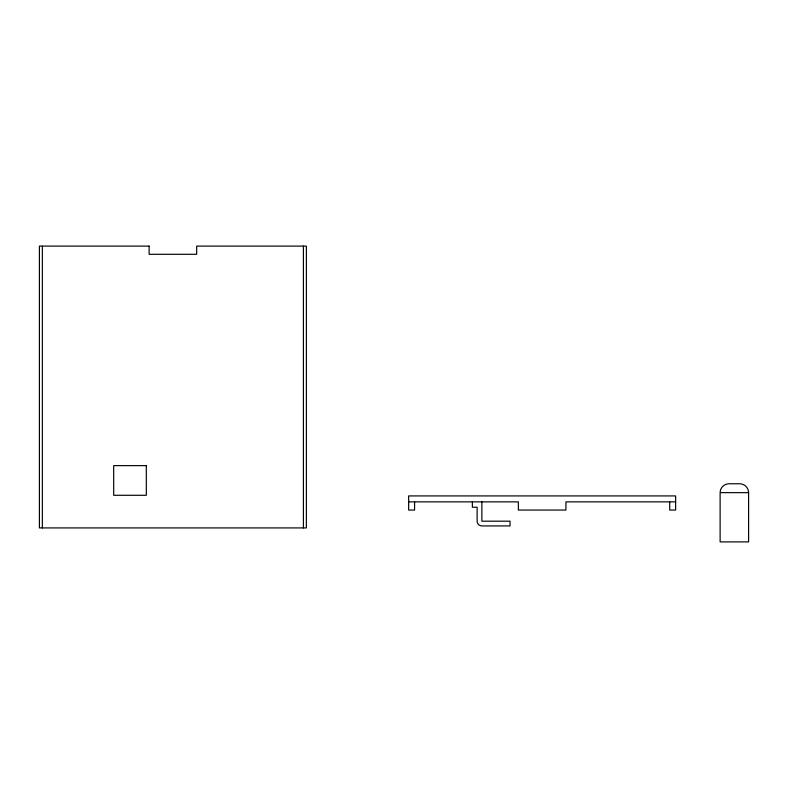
<?xml version="1.0" encoding="UTF-8"?>
<svg xmlns="http://www.w3.org/2000/svg" width="788" height="788" viewBox="0 0 788 788"><rect width="100%" height="100%" fill="white"/><g stroke="black" fill="none" stroke-linecap="round" stroke-linejoin="round"><path stroke-width="1.18" d="M720.153 491.86C720.468 487.693 724.054 484.098 728.22 483.793M729.038 483.763L739.686 483.763M408.647 501.858L518.366 501.858L518.366 510.053L565.922 510.053L565.922 501.858L675.631 501.858M740.503 483.793C744.67 484.098 748.255 487.693 748.561 491.86M669.702 501.858L669.702 510.053L675.631 510.053L675.631 495.918L408.647 495.918L408.647 510.053L414.577 510.053L414.577 501.858M481.872 501.858L481.872 521.183L510.053 521.183L510.053 525.921L481.872 525.921A4.748 4.748 0 0 1 477.124 521.183L477.124 507.236L472.376 507.236L472.376 501.858M303.419 246.102L303.419 527.921M42.365 246.102L42.365 527.921M149.119 246.102L39.4 246.102L39.4 527.921L306.374 527.921L306.384 246.102L196.675 246.102L196.675 254.297L149.119 254.297L149.119 246.102M146.322 465.619L113.689 465.619L113.689 495.288L146.322 495.288L146.322 465.619M748.6 492.658L720.124 492.658L720.124 541.898L748.6 541.898L748.6 492.658"/></g></svg>
